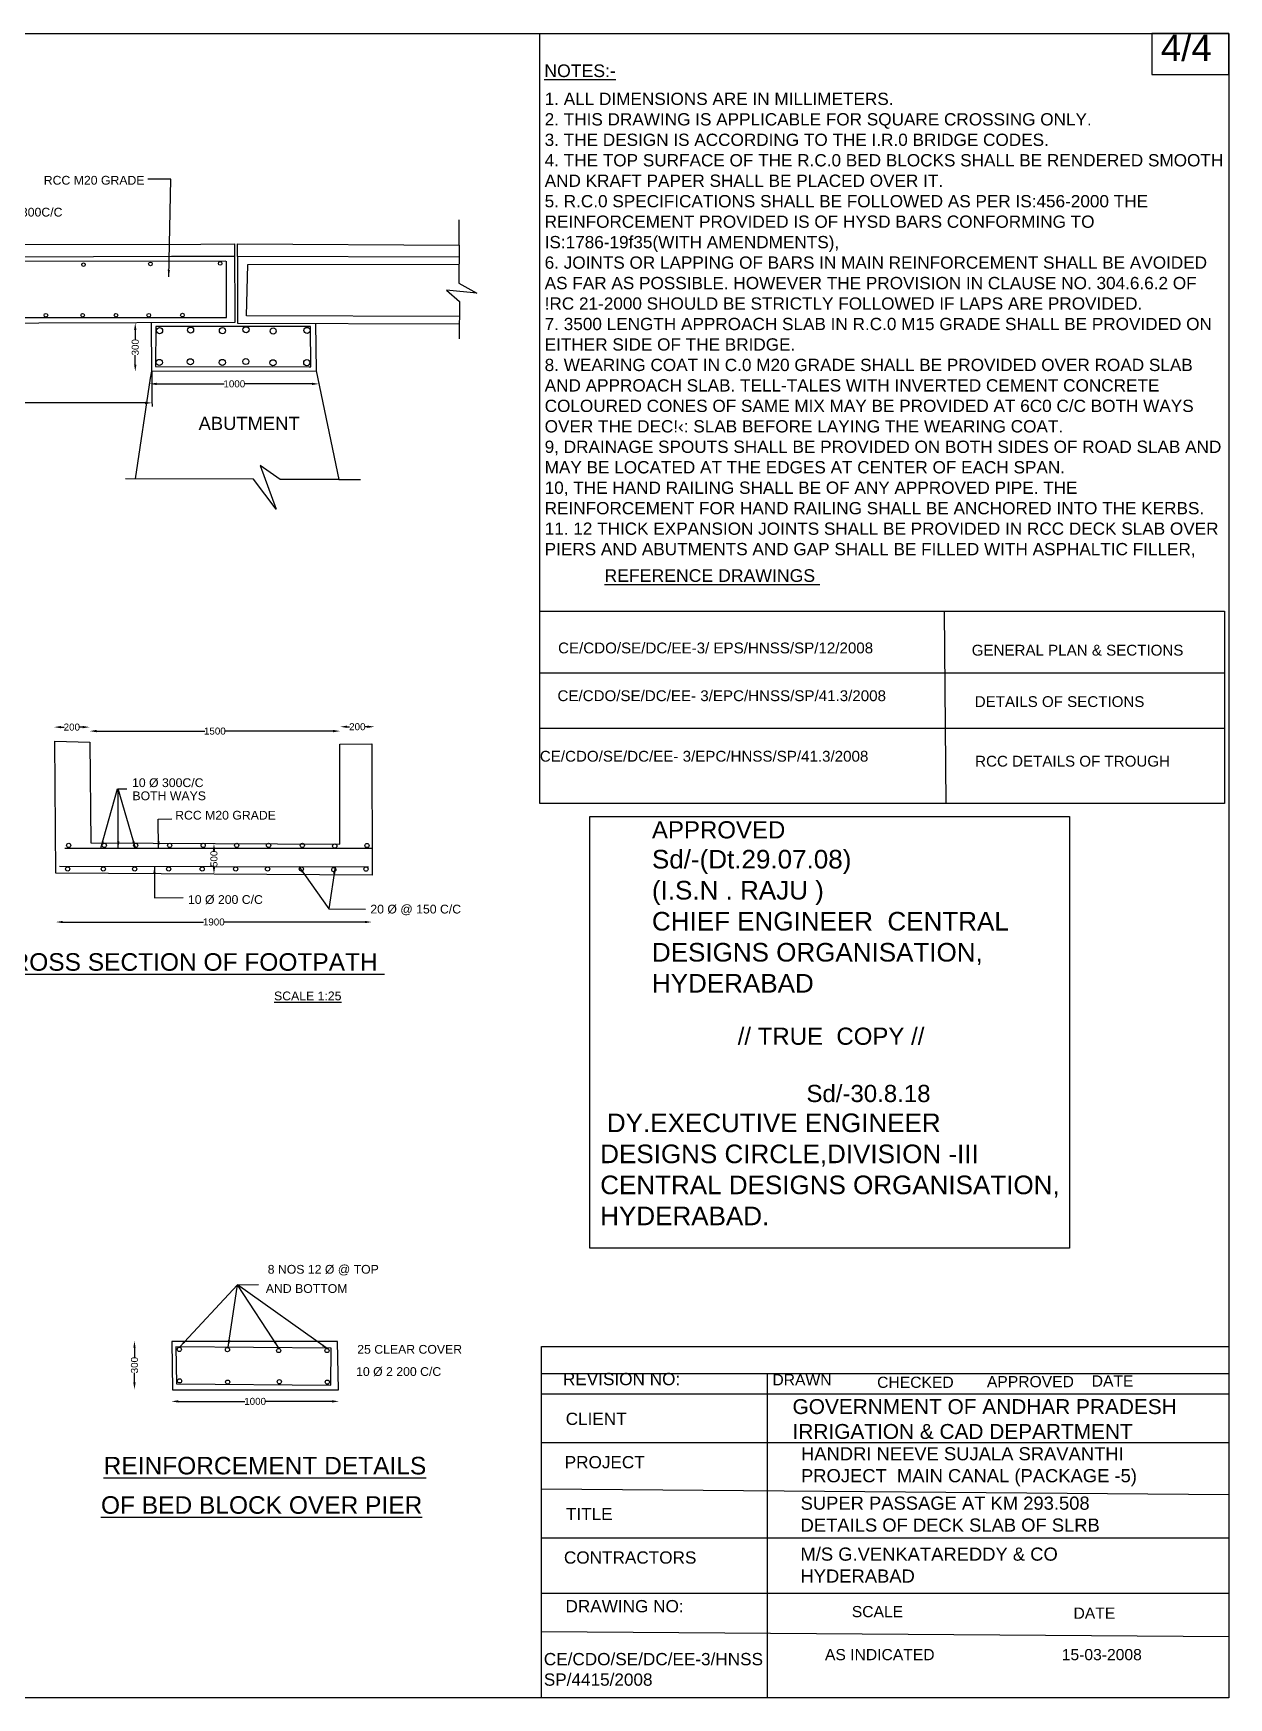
# Model space of a CAD drawing. Header units: millimetres. Extents: x 2526499 to 2540013, y 44357657 to 44367147.
# Drawn here: x 2533198 to 2540013, y 44357657 to 44367147 of the extents above; entities that cross this region are included whole.
import ezdxf

# ---------------------------------------------------------------- set-up
doc = ezdxf.new("R2010")
doc.units = ezdxf.units.MM
doc.header["$MEASUREMENT"] = 0
for name, color, linetype in [('DIMENSION', 7, 'Continuous'), ('DIMENSIONS', 7, 'Continuous'), ('DRAWING', 2, 'Continuous'), ('TEXT', 7, 'Continuous')]:
    doc.layers.add(name, color=color, linetype=linetype)
doc.styles.get("Standard").update_dxf_attribs({"font": 'arial.ttf', "height": 40})
doc.dimstyles.get("Standard").update_dxf_attribs({"dimtxt": 40, "dimasz": 40, "dimexe": 0.18, "dimexo": 0.0625, "dimgap": 0.09, "dimtad": 0, "dimdec": 0, "dimzin": 0, "dimdsep": 46, "dimtxsty": 'Standard', "dimcen": 0.09, "dimse1": 1, "dimse2": 1, "dimadec": 0, "dimazin": 0, "dimtfac": 1, "dimtdec": 0, "dimtofl": 0, "dimtmove": 0, "dimatfit": 3, "dimfxl": 1, "dimtolj": 1, "dimtzin": 0, "dimarcsym": 0})

# ---------------------------------------------------------------- blocks, each defined once
blk = doc.blocks.new('*D56')
at = {"layer": 'Defpoints', "color": 0, "transparency": 16777216}
for p in [(2529105.6, 44365029.5), (2533874.1, 44365039.9), (2533874.1, 44365035.6)]:
    blk.add_point(p, dxfattribs=at)
at = {"layer": 'DIMENSION', "color": 0, "lineweight": -2, "transparency": 16777216}
for p, q in [((2529145.6, 44365039.9), (2531430.3, 44365039.9)), ((2533834.1, 44365039.9), (2531549.5, 44365039.9))]:
    blk.add_line(p, q, dxfattribs=at)
at = {"layer": 'DIMENSION', "color": 0, "transparency": 16777216}
for points in [[(2529145.6, 44365046.6), (2529145.6, 44365033.2), (2529105.6, 44365039.9)], [(2533834.1, 44365046.6), (2533834.1, 44365033.2), (2533874.1, 44365039.9)]]:
    blk.add_solid(points, dxfattribs=at)
at = {"layer": 'DIMENSION', "color": 0, "transparency": 16777216, "insert": (2531489.9, 44365039.9), "char_height": 40, "attachment_point": 5}
blk.add_mtext('\\A1;7500', dxfattribs=at)
blk = doc.blocks.new('*D57')
at = {"layer": 'Defpoints', "color": 0, "transparency": 16777216}
for p in [(2533779, 44365496.2), (2533779, 44365496.2), (2533779.7, 44365218)]:
    blk.add_point(p, dxfattribs=at)
at = {"layer": 'DIMENSION', "color": 0, "lineweight": -2, "transparency": 16777216}
for p, q in [((2533779, 44365456.2), (2533779, 44365401.3)), ((2533779, 44365258), (2533779, 44365312.9))]:
    blk.add_line(p, q, dxfattribs=at)
at = {"layer": 'DIMENSION', "color": 0, "transparency": 16777216}
for points in [[(2533772.3, 44365456.2), (2533785.7, 44365456.2), (2533779, 44365496.2)], [(2533772.3, 44365258), (2533785.7, 44365258), (2533779, 44365218)]]:
    blk.add_solid(points, dxfattribs=at)
at = {"layer": 'DIMENSION', "color": 0, "transparency": 16777216, "insert": (2533779, 44365357.1), "char_height": 40, "attachment_point": 5, "rotation": 90}
blk.add_mtext('\\A1;300', dxfattribs=at)
blk = doc.blocks.new('*D58')
at = {"layer": 'Defpoints', "color": 0, "transparency": 16777216}
for p in [(2533861.6, 44365151.6), (2534826, 44365148.3), (2534826, 44365142.9)]:
    blk.add_point(p, dxfattribs=at)
at = {"layer": 'DIMENSION', "color": 0, "lineweight": -2, "transparency": 16777216}
for p, q in [((2533901.6, 44365148.3), (2534285.9, 44365148.3)), ((2534786, 44365148.3), (2534401.7, 44365148.3))]:
    blk.add_line(p, q, dxfattribs=at)
at = {"layer": 'DIMENSION', "color": 0, "transparency": 16777216}
for points in [[(2533901.6, 44365155), (2533901.6, 44365141.6), (2533861.6, 44365148.3)], [(2534786, 44365155), (2534786, 44365141.6), (2534826, 44365148.3)]]:
    blk.add_solid(points, dxfattribs=at)
at = {"layer": 'DIMENSION', "color": 0, "transparency": 16777216, "insert": (2534343.8, 44365148.3), "char_height": 40, "attachment_point": 5}
blk.add_mtext('\\A1;1000', dxfattribs=at)
blk = doc.blocks.new('*D79')
at = {"layer": 'Defpoints', "color": 0, "transparency": 16777216}
for p in [(2533316.1, 44363197.4), (2533518.6, 44363196.8), (2533518.6, 44363191.3)]:
    blk.add_point(p, dxfattribs=at)
at = {"layer": 'DIMENSION', "color": 0, "lineweight": -2, "transparency": 16777216}
for p, q in [((2533356.1, 44363191.3), (2533372.8, 44363191.3)), ((2533478.6, 44363191.3), (2533461.9, 44363191.3))]:
    blk.add_line(p, q, dxfattribs=at)
at = {"layer": 'DIMENSION', "color": 0, "transparency": 16777216}
for points in [[(2533356.1, 44363198), (2533356.1, 44363184.7), (2533316.1, 44363191.3)], [(2533478.6, 44363198), (2533478.6, 44363184.7), (2533518.6, 44363191.3)]]:
    blk.add_solid(points, dxfattribs=at)
at = {"layer": 'DIMENSION', "color": 0, "transparency": 16777216, "insert": (2533417.4, 44363191.3), "char_height": 40, "attachment_point": 5}
blk.add_mtext('\\A1;200', dxfattribs=at)
blk = doc.blocks.new('*D80')
at = {"layer": 'Defpoints', "color": 0, "transparency": 16777216}
for p in [(2533518.6, 44363196.8), (2534947, 44363199.7), (2534947, 44363168.6)]:
    blk.add_point(p, dxfattribs=at)
at = {"layer": 'DIMENSION', "color": 0, "lineweight": -2, "transparency": 16777216}
for p, q in [((2533558.6, 44363168.6), (2534174.9, 44363168.6)), ((2534907, 44363168.6), (2534290.7, 44363168.6))]:
    blk.add_line(p, q, dxfattribs=at)
at = {"layer": 'DIMENSION', "color": 0, "transparency": 16777216}
for points in [[(2533558.6, 44363175.3), (2533558.6, 44363162), (2533518.6, 44363168.6)], [(2534907, 44363175.3), (2534907, 44363162), (2534947, 44363168.6)]]:
    blk.add_solid(points, dxfattribs=at)
at = {"layer": 'DIMENSION', "color": 0, "transparency": 16777216, "insert": (2534232.8, 44363168.6), "char_height": 40, "attachment_point": 5}
blk.add_mtext('\\A1;1500', dxfattribs=at)
blk = doc.blocks.new('*D81')
at = {"layer": 'Defpoints', "color": 0, "transparency": 16777216}
for p in [(2534947, 44363199.7), (2535142.8, 44363200.7), (2535142.8, 44363193.4)]:
    blk.add_point(p, dxfattribs=at)
at = {"layer": 'DIMENSION', "color": 0, "lineweight": -2, "transparency": 16777216}
for p, q in [((2534987, 44363193.4), (2535000.3, 44363193.4)), ((2535102.8, 44363193.4), (2535089.4, 44363193.4))]:
    blk.add_line(p, q, dxfattribs=at)
at = {"layer": 'DIMENSION', "color": 0, "transparency": 16777216}
for points in [[(2534987, 44363200.1), (2534987, 44363186.7), (2534947, 44363193.4)], [(2535102.8, 44363200.1), (2535102.8, 44363186.7), (2535142.8, 44363193.4)]]:
    blk.add_solid(points, dxfattribs=at)
at = {"layer": 'DIMENSION', "color": 0, "transparency": 16777216, "insert": (2535044.9, 44363193.4), "char_height": 40, "attachment_point": 5}
blk.add_mtext('\\A1;200', dxfattribs=at)
blk = doc.blocks.new('*D82')
at = {"layer": 'Defpoints', "color": 0, "transparency": 16777216}
for p in [(2534227.8, 44362527.6), (2534227.8, 44362527.6), (2534227, 44362352.9)]:
    blk.add_point(p, dxfattribs=at)
at = {"layer": 'DIMENSION', "color": 0, "lineweight": -2, "transparency": 16777216}
for p, q in [((2534227.8, 44362487.6), (2534227.8, 44362484.5)), ((2534227.8, 44362392.9), (2534227.8, 44362396))]:
    blk.add_line(p, q, dxfattribs=at)
at = {"layer": 'DIMENSION', "color": 0, "transparency": 16777216}
for points in [[(2534221.1, 44362487.6), (2534234.4, 44362487.6), (2534227.8, 44362527.6)], [(2534221.1, 44362392.9), (2534234.4, 44362392.9), (2534227.8, 44362352.9)]]:
    blk.add_solid(points, dxfattribs=at)
at = {"layer": 'DIMENSION', "color": 0, "transparency": 16777216, "insert": (2534227.8, 44362440.2), "char_height": 40, "attachment_point": 5, "rotation": 90}
blk.add_mtext('\\A1;500', dxfattribs=at)
blk = doc.blocks.new('*D83')
at = {"layer": 'Defpoints', "color": 0, "transparency": 16777216}
for p in [(2533325.5, 44362075.3), (2535127.8, 44362080), (2535127.8, 44362072.3)]:
    blk.add_point(p, dxfattribs=at)
at = {"layer": 'DIMENSION', "color": 0, "lineweight": -2, "transparency": 16777216}
for p, q in [((2533365.5, 44362080), (2534168.8, 44362080)), ((2535087.8, 44362080), (2534284.5, 44362080))]:
    blk.add_line(p, q, dxfattribs=at)
at = {"layer": 'DIMENSION', "color": 0, "transparency": 16777216}
for points in [[(2533365.5, 44362086.7), (2533365.5, 44362073.4), (2533325.5, 44362080)], [(2535087.8, 44362086.7), (2535087.8, 44362073.4), (2535127.8, 44362080)]]:
    blk.add_solid(points, dxfattribs=at)
at = {"layer": 'DIMENSION', "color": 0, "transparency": 16777216, "insert": (2534226.6, 44362080), "char_height": 40, "attachment_point": 5}
blk.add_mtext('\\A1;1900', dxfattribs=at)
blk = doc.blocks.new('*D84')
at = {"layer": 'Defpoints', "color": 0, "transparency": 16777216}
for p in [(2533774.5, 44359692.3), (2533799.4, 44359692.3), (2533794.1, 44359414.6)]:
    blk.add_point(p, dxfattribs=at)
at = {"layer": 'DIMENSION', "color": 0, "lineweight": -2, "transparency": 16777216}
for p, q in [((2533774.5, 44359652.3), (2533774.5, 44359597.7)), ((2533774.5, 44359454.6), (2533774.5, 44359509.3))]:
    blk.add_line(p, q, dxfattribs=at)
at = {"layer": 'DIMENSION', "color": 0, "transparency": 16777216}
for points in [[(2533767.8, 44359652.3), (2533781.1, 44359652.3), (2533774.5, 44359692.3)], [(2533767.8, 44359454.6), (2533781.1, 44359454.6), (2533774.5, 44359414.6)]]:
    blk.add_solid(points, dxfattribs=at)
at = {"layer": 'DIMENSION', "color": 0, "transparency": 16777216, "insert": (2533774.5, 44359553.5), "char_height": 40, "attachment_point": 5, "rotation": 90}
blk.add_mtext('\\A1;300', dxfattribs=at)
blk = doc.blocks.new('*D85')
at = {"layer": 'Defpoints', "color": 0, "transparency": 16777216}
for p in [(2533984.4, 44359336.1), (2534940.1, 44359346.8), (2534940.1, 44359337.8)]:
    blk.add_point(p, dxfattribs=at)
at = {"layer": 'DIMENSION', "color": 0, "lineweight": -2, "transparency": 16777216}
for p, q in [((2534024.4, 44359346.8), (2534404.4, 44359346.8)), ((2534900.1, 44359346.8), (2534520.1, 44359346.8))]:
    blk.add_line(p, q, dxfattribs=at)
at = {"layer": 'DIMENSION', "color": 0, "transparency": 16777216}
for points in [[(2534024.4, 44359353.5), (2534024.4, 44359340.1), (2533984.4, 44359346.8)], [(2534900.1, 44359353.5), (2534900.1, 44359340.1), (2534940.1, 44359346.8)]]:
    blk.add_solid(points, dxfattribs=at)
at = {"layer": 'DIMENSION', "color": 0, "transparency": 16777216, "insert": (2534462.3, 44359346.8), "char_height": 40, "attachment_point": 5}
blk.add_mtext('\\A1;1000', dxfattribs=at)

msp = doc.modelspace()

# ---------------------------------------------------------------- linework, layer by layer
at = {"layer": 'DIMENSION', "color": 0}
for points in [[(2540012.5, 44357657.3), (2526499, 44357657.3), (2526499, 44367145.5), (2540012.5, 44367145.5)], [(2540012.5, 44367145.5), (2539573.9, 44367145.5), (2539573.9, 44366912.7), (2540012.5, 44366912.7)], [(2536370.1, 44362682.2), (2539105.7, 44362682.2), (2539105.7, 44360220.3), (2536370.1, 44360220.3)]]:
    msp.add_lwpolyline(points, close=True, dxfattribs=at)
at = {"layer": 'DIMENSION'}
msp.add_lwpolyline([(2536085.6, 44363851.8), (2536085.6, 44367145.5)], dxfattribs=at)
at = {"layer": 'DIMENSION', "color": 0}
for points in [[(2534361.2, 44365946.1), (2535625.5, 44365939.3), (2535626.2, 44366082.8)], [(2527335.9, 44365910.3), (2529127.6, 44365934.6), (2532001.8, 44365940.5), (2534153.5, 44365945), (2534345.7, 44365946.6), (2534347.2, 44365497.7), (2533229.9, 44365494.8), (2531503.8, 44365490.2), (2529538.5, 44365470.9), (2528634.9, 44365462), (2528640.9, 44365928)], [(2535625.1, 44365871.7), (2534362.3, 44365875.5), (2534362.6, 44365946.1)], [(2535625.5, 44365939.3), (2535624.3, 44365723.4), (2535727.2, 44365664.7), (2535552.7, 44365683.4), (2535627.8, 44365617.3), (2535625.6, 44365404.6)], [(2528639.9, 44365853.9), (2533986, 44365875.8), (2534345.9, 44365877.1)], [(2534294.8, 44365848.4), (2531875.4, 44365843.5), (2528681.3, 44365823.5), (2528680.8, 44365500.2), (2532895.4, 44365526.7), (2534299.1, 44365527.5), (2534298.3, 44365848.4)], [(2534362.4, 44365875.5), (2534361.3, 44365495.2), (2535626.5, 44365490.5)], [(2535626.9, 44365531.6), (2534414, 44365535.6), (2534420.2, 44365829), (2535624.9, 44365831.4)], [(2533897.1, 44365476.3), (2533895.2, 44365246.8), (2534771.2, 44365245.7), (2534779.2, 44365245.5), (2534777.4, 44365475.5), (2533897.1, 44365476.3)], [(2533873, 44365220.4), (2534809.4, 44365222.6)], [(2533873, 44365220.4), (2533873.5, 44365051.5), (2533874.7, 44365019.7)], [(2533321.3, 44363111.6), (2533519.4, 44363105.6), (2533525.5, 44362530.7), (2534946.1, 44362524.5), (2534944.7, 44363094.8), (2535126.9, 44363095.2), (2535128.7, 44362347.9), (2533325.3, 44362357.8), (2533321.3, 44363111.6)], [(2533377.4, 44362500.8), (2535128.3, 44362500.3)], [(2533346.8, 44362398.6), (2535108.2, 44362395.2)], [(2533987.4, 44359689.1), (2533990.5, 44359412.1), (2534937.6, 44359412.7), (2534931.8, 44359688.2), (2533987.4, 44359689.1)], [(2534009.9, 44359658.2), (2534013.7, 44359446.3), (2534894.2, 44359438.8), (2534896, 44359650.8), (2534009.9, 44359658.3)]]:
    msp.add_lwpolyline(points, dxfattribs=at)
for centre, radius in [((2533483.8, 44365828.3), 10.3), ((2533865.3, 44365832.5), 10.3), ((2534263.2, 44365835), 10.3), ((2533269.6, 44365539.9), 10.3), ((2533479.1, 44365539.9), 10.3), ((2533669.2, 44365539.5), 10.3), ((2533855.9, 44365539.5), 10.3), ((2534048, 44365540.4), 10.3), ((2533917.4, 44365451.4), 17.5), ((2534094.3, 44365455.1), 17.5), ((2534276.3, 44365451.4), 17.5), ((2534410.6, 44365457), 17.5), ((2534565.2, 44365449.5), 17.5), ((2534758.1, 44365453.2), 17.5), ((2533916.2, 44365270.3), 17.5), ((2534093.1, 44365274.1), 17.5), ((2534275.2, 44365270.3), 17.5), ((2534409.4, 44365275.9), 17.5), ((2534564, 44365268.4), 17.5), ((2534757.1, 44365269.5), 17.5), ((2533399.4, 44362516.8), 12.1), ((2533602.4, 44362516.8), 12.1), ((2533781.3, 44362516.8), 12.1), ((2533975.3, 44362516.8), 12.1), ((2534166.2, 44362516.8), 12.1), ((2534357.2, 44362516.8), 12.1), ((2534539.1, 44362516.8), 12.1), ((2534731.6, 44362516.8), 12.1), ((2534916.5, 44362513.1), 12.1), ((2535100.2, 44362516.2), 12.1), ((2533393.8, 44362382.5), 12.1), ((2533596.8, 44362382.5), 12.1), ((2533775.7, 44362382.5), 12.1), ((2533969.6, 44362382.5), 12.1), ((2534160.6, 44362382.5), 12.1), ((2534351.6, 44362382.5), 12.1), ((2534533.5, 44362382.5), 12.1), ((2534725.9, 44362382.5), 12.1), ((2534910.9, 44362378.8), 12.1), ((2535094.5, 44362382), 12.1), ((2534030.3, 44359643.3), 12.1), ((2534304.8, 44359642.2), 12.1), ((2534596.4, 44359636.8), 12.1), ((2534871.9, 44359636.8), 12.1), ((2534031.4, 44359464), 12.1), ((2534305.9, 44359456.5), 12.1), ((2534600.6, 44359458.7), 12.1), ((2534874.1, 44359456.5), 12.1)]:
    msp.add_circle(centre, radius, dxfattribs=at)
at = {"layer": 'DIMENSIONS', "color": 0}
msp.add_lwpolyline([(2536085.6, 44363851.8), (2539989.3, 44363851.8), (2539989.3, 44362755), (2536085.6, 44362755)], close=True, dxfattribs=at)
for points in [[(2538389.8, 44363851.8), (2538400.7, 44362755)], [(2536085.6, 44363501.3), (2539989.3, 44363501.3)], [(2539989.3, 44363182.7), (2536085.6, 44363182.7)]]:
    msp.add_lwpolyline(points, dxfattribs=at)
at = {"layer": 'DRAWING', "color": 0}
for points in [[(2533780.9, 44364606.4), (2533866, 44365181.5), (2533873, 44365220.4), (2533872.3, 44365496.4)], [(2534806.4, 44365493.6), (2534809.4, 44365222.6), (2534938.8, 44364602.3), (2535062.8, 44364602.3)], [(2534938.8, 44364602.3), (2534604.5, 44364602.3), (2534491.5, 44364683.6), (2534581.4, 44364433.8), (2534453.8, 44364605), (2533723.7, 44364606.5)], [(2536094.1, 44359506.2), (2540012.5, 44359506.2)], [(2537381, 44359503.5), (2537381, 44357657.3)], [(2536094.1, 44359390.5), (2540012.5, 44359390.5)], [(2536094.1, 44359112.1), (2540012.5, 44359112.1)], [(2536094.1, 44358847.5), (2540012.5, 44358816.6)], [(2540012.5, 44358566.8), (2536094.1, 44358566.8)], [(2536094.1, 44358252.5), (2540012.5, 44358252.5)], [(2540012.5, 44358005.2), (2536094.1, 44358033.5)]]:
    msp.add_lwpolyline(points, dxfattribs=at)
msp.add_lwpolyline([(2536094.1, 44359660.5), (2540012.5, 44359660.5), (2540012.5, 44357657.3), (2536094.1, 44357657.3)], close=True, dxfattribs=at)

# ---------------------------------------------------------------- texts
at = {"layer": 'DIMENSION', "color": 0}
for s, height, p in [('4/4', 150, (2539625.1, 44366989.3)), ('RCC M20 GRADE', 50, (2533257.4, 44366284.2)), ('12 Ø @ 300C/C', 50, (2532866, 44366102.4)), ('ABUTMENT', 75, (2534140, 44364885.6)), ('10 Ø 300C/C', 50, (2533760.6, 44362849.4)), ('BOTH WAYS', 50, (2533763, 44362774.7)), ('RCC M20 GRADE', 50, (2534006.5, 44362663.9)), ('10 Ø 200 C/C', 50, (2534079.5, 44362183.1)), ('20 Ø @ 150 C/C', 50, (2535119.2, 44362128.7)), ('%%UCROSS SECTION OF FOOTPATH ', 100, (2532972.8, 44361802.2)), ('%%USCALE 1:25', 50, (2534570.2, 44361633.6)), ('8 NOS 12 Ø @ TOP ', 50, (2534534, 44360074.9)), ('AND BOTTOM', 50, (2534523.2, 44359965.3)), ('25 CLEAR COVER', 50, (2535044.4, 44359618.6)), ('10 Ø 2 200 C/C', 50, (2535038, 44359491.9)), ('%%UREINFORCEMENT DETAILS', 100, (2533598.8, 44358930.6)), ('%%UOF BED BLOCK OVER PIER', 100, (2533583.6, 44358706.1))]:
    msp.add_text(s, height=height, dxfattribs=at).set_placement(p)
at = {"layer": 'DIMENSION', "color": 0, "insert": (2536113, 44366808.4), "char_height": 70, "width": 3896.647, "attachment_point": 1}
msp.add_mtext('1. ALL DIMENSIONS ARE IN MILLIMETERS. \\P2. THIS DRAWING IS APPLICABLE FOR SQUARE CROSSING ONLY. \\P3. THE DESIGN IS ACCORDING TO THE I.R.0 BRIDGE CODES. \\P4. THE TOP SURFACE OF THE R.C.0 BED BLOCKS SHALL BE RENDERED SMOOTH AND KRAFT PAPER SHALL BE PLACED OVER IT. \\P5. R.C.0 SPECIFICATIONS SHALL BE FOLLOWED AS PER IS:456-2000 THE REINFORCEMENT PROVIDED IS OF HYSD BARS CONFORMING TO IS:1786-19f35(WITH AMENDMENTS), \\P6. JOINTS OR LAPPING OF BARS IN MAIN REINFORCEMENT SHALL BE AVOIDED AS FAR AS POSSIBLE. HOWEVER THE PROVISION IN CLAUSE NO. 304.6.6.2 OF !RC 21-2000 SHOULD BE STRICTLY FOLLOWED IF LAPS ARE PROVIDED. \\P7. 3500 LENGTH APPROACH SLAB IN R.C.0 M15 GRADE SHALL BE PROVIDED ON EITHER SIDE OF THE BRIDGE. \\P8. WEARING COAT IN C.0 M20 GRADE SHALL BE PROVIDED OVER ROAD SLAB AND APPROACH SLAB. TELL-TALES WITH INVERTED CEMENT CONCRETE COLOURED CONES OF SAME MIX MAY BE PROVIDED AT 6C0 C/C BOTH WAYS OVER THE DEC!‹: SLAB BEFORE LAYING THE WEARING COAT. \\P9, DRAINAGE SPOUTS SHALL BE PROVIDED ON BOTH SIDES OF ROAD SLAB AND MAY BE LOCATED AT THE EDGES AT CENTER OF EACH SPAN. \\P10, THE HAND RAILING SHALL BE OF ANY APPROVED PIPE. THE REINFORCEMENT FOR HAND RAILING SHALL BE ANCHORED INTO THE KERBS. \\P11. 12 THICK EXPANSION JOINTS SHALL BE PROVIDED IN RCC DECK SLAB OVER PIERS AND ABUTMENTS AND GAP SHALL BE FILLED WITH ASPHALTIC FILLER, ', dxfattribs=at)
at = {"layer": 'DRAWING', "color": 0}
for s, height, p in [('REVISION NO:', 70, (2536217.3, 44359439.3)), ('DRAWN ', 63.88, (2537411.4, 44359438.2)), ('CHECKED ', 63.88, (2538008.4, 44359423.9)), ('APPROVED ', 63.88, (2538634.1, 44359427.5)), ('DATE ', 63.88, (2539231.7, 44359431.1)), ('CLIENT', 70, (2536232.8, 44359212.5)), ('PROJECT', 70, (2536227.2, 44358965.3)), ('TITLE ', 70, (2536233.9, 44358669.9)), ('CONTRACTORS ', 70, (2536222.8, 44358421.7)), ('DRAWING NO:', 70, (2536231.7, 44358144.4)), ('SCALE ', 63.88, (2537863.9, 44358116.4)), ('DATE ', 63.88, (2539127.9, 44358107.5)), ('AS INDICATED ', 63.879, (2537711, 44357871.2)), ('15-03-2008', 63.88, (2539060.8, 44357871.2))]:
    msp.add_text(s, height=height, dxfattribs=at).set_placement(p)
at = {"layer": 'DRAWING', "color": 0, "attachment_point": 1}
for s, insert, char_height, width in [('GOVERNMENT OF ANDHAR PRADESH  IRRIGATION & CAD DEPARTMENT ', (2537526.1, 44359359.6), 85, 2353.225), ('HANDRI NEEVE SUJALA SRAVANTHI \\PPROJECT  MAIN CANAL (PACKAGE -5)', (2537574.3, 44359085.8), 75, 2042.66), ('SUPER PASSAGE AT KM 293.508 DETAILS OF DECK SLAB OF SLRB ', (2537572, 44358804.1), 75, 2042.66), ('M/S G.VENKATAREDDY & CO  HYDERABAD ', (2537571.2, 44358513.6), 75, 2042.66), ('CE/CDO/SE/DC/EE-3/HNSS SP/4415/2008', (2536108.1, 44357912.4), 70, 1142.791)]:
    msp.add_mtext(s, dxfattribs=dict(at, insert=insert, char_height=char_height, width=width))
at = {"layer": 'TEXT', "color": 0}
for s, height, p in [('%%UNOTES:-', 71.97, (2536111, 44366897.6)), ('%%UREFERENCE DRAWINGS ', 71.975, (2536453.7, 44364019.4)), ('CE/CDO/SE/DC/EE-3/ EPS/HNSS/SP/12/2008', 61.692, (2536189.5, 44363611.8)), ('GENERAL PLAN & SECTIONS', 61.692, (2538547.5, 44363599.1)), ('CE/CDO/SE/DC/EE- 3/EPC/HNSS/SP/41.3/2008', 61.692, (2536186.1, 44363339.4)), ('DETAILS OF SECTIONS', 61.692, (2538564.8, 44363305.9)), ('CE/CDO/SE/DC/EE- 3/EPC/HNSS/SP/41.3/2008', 61.692, (2536085.6, 44362994.4)), (' RCC DETAILS OF TROUGH', 61.692, (2538543.1, 44362966.2))]:
    msp.add_text(s, height=height, dxfattribs=at).set_placement(p)
at = {"layer": 'TEXT', "color": 0, "attachment_point": 1}
for s, insert, char_height, width in [('APPROVED  \\P{\\H1.0833x;Sd/-(Dt.29.07.08) \\P(I.S.N . RAJU ) \\PCHIEF ENGINEER  CENTRAL DESIGNS ORGANISATION, HYDERABAD }', (2536724.5, 44362654.7), 97.959, 2623.548), ('^I^I// TRUE  COPY //  \\P^I^I\\P^I^I^ISd/-30.8.18\\P {\\H1.0833x;DY.EXECUTIVE ENGINEER  DESIGNS CIRCLE,DIVISION -III CENTRAL DESIGNS ORGANISATION, HYDERABAD.}', (2536429.7, 44361478), 97.9594, 2619.552)]:
    msp.add_mtext(s, dxfattribs=dict(at, insert=insert, char_height=char_height, width=width))

# ---------------------------------------------------------------- dimensions: what is measured, and where the dimension line sits
at = {"layer": 'DIMENSION', "color": 0}
for base, p1, p2, text, picture, middle in [((2533779, 44365496.2), (2533779.7, 44365218), (2533779, 44365496.2), '300', '*D57', (2533779, 44365357.1)), ((2534227.8, 44362527.6), (2534227, 44362352.9), (2534227.8, 44362527.6), '500', '*D82', (2534227.8, 44362440.2)), ((2533774.5, 44359692.3), (2533794.1, 44359414.6), (2533799.4, 44359692.3), '300', '*D84', (2533774.5, 44359553.5))]:
    dim = msp.add_linear_dim(base=base, p1=p1, p2=p2, angle=90, text=text, dimstyle='Standard', dxfattribs=at)
    dim.commit()
    dim.dimension.update_dxf_attribs({"geometry": picture, "text_midpoint": middle})
for base, p1, p2, text, picture, middle in [((2534826, 44365148.3), (2533861.6, 44365151.6), (2534826, 44365142.9), '1000', '*D58', (2534343.8, 44365148.3)), ((2533874.1, 44365039.9), (2529105.6, 44365029.5), (2533874.1, 44365035.6), '7500', '*D56', (2531489.9, 44365039.9)), ((2533518.6, 44363191.3), (2533316.1, 44363197.4), (2533518.6, 44363196.8), '200', '*D79', (2533417.4, 44363191.3)), ((2534947, 44363168.6), (2533518.6, 44363196.8), (2534947, 44363199.7), '1500', '*D80', (2534232.8, 44363168.6)), ((2535142.8, 44363193.4), (2534947, 44363199.7), (2535142.8, 44363200.7), '200', '*D81', (2535044.9, 44363193.4)), ((2535127.8, 44362080), (2533325.5, 44362075.3), (2535127.8, 44362072.3), '1900', '*D83', (2534226.6, 44362080)), ((2534940.1, 44359346.8), (2533984.4, 44359336.1), (2534940.1, 44359337.8), '1000', '*D85', (2534462.3, 44359346.8))]:
    dim = msp.add_linear_dim(base=base, p1=p1, p2=p2, text=text, dimstyle='Standard', dxfattribs=at)
    dim.commit()
    dim.dimension.update_dxf_attribs({"geometry": picture, "text_midpoint": middle})

# ---------------------------------------------------------------- leaders
for points in [[(2533969.6, 44365758.5), (2533982.3, 44366315.1), (2533850, 44366315.1)], [(2533583.6, 44362500.8), (2533678.4, 44362838.6), (2533731.5, 44362838.6)], [(2533681.9, 44362500.7), (2533681.9, 44362838.6)], [(2533779.5, 44362500.7), (2533681.9, 44362838.6)], [(2533912.4, 44362500.7), (2533910.5, 44362666.9), (2533986.9, 44362668.9)], [(2533888.6, 44362397.6), (2533889.4, 44362218.1), (2534052.7, 44362218.9)], [(2534711.2, 44362396), (2534883.3, 44362155.6), (2535091.8, 44362152.6)], [(2534918.3, 44362395.6), (2534883.3, 44362155.6)], [(2534032.7, 44359658.1), (2534361.5, 44360011.4), (2534480.8, 44360013.6)], [(2534308.6, 44359655.8), (2534361.5, 44360011.4)], [(2534595.6, 44359653.3), (2534361.5, 44360011.4)], [(2534879.8, 44359643.6), (2534361.5, 44360011.4)]]:
    msp.add_leader(points, dimstyle='Standard', override={"dimgap": 0.09, "dimtad": 0}, dxfattribs=at)

doc.saveas('drawing.dxf')
